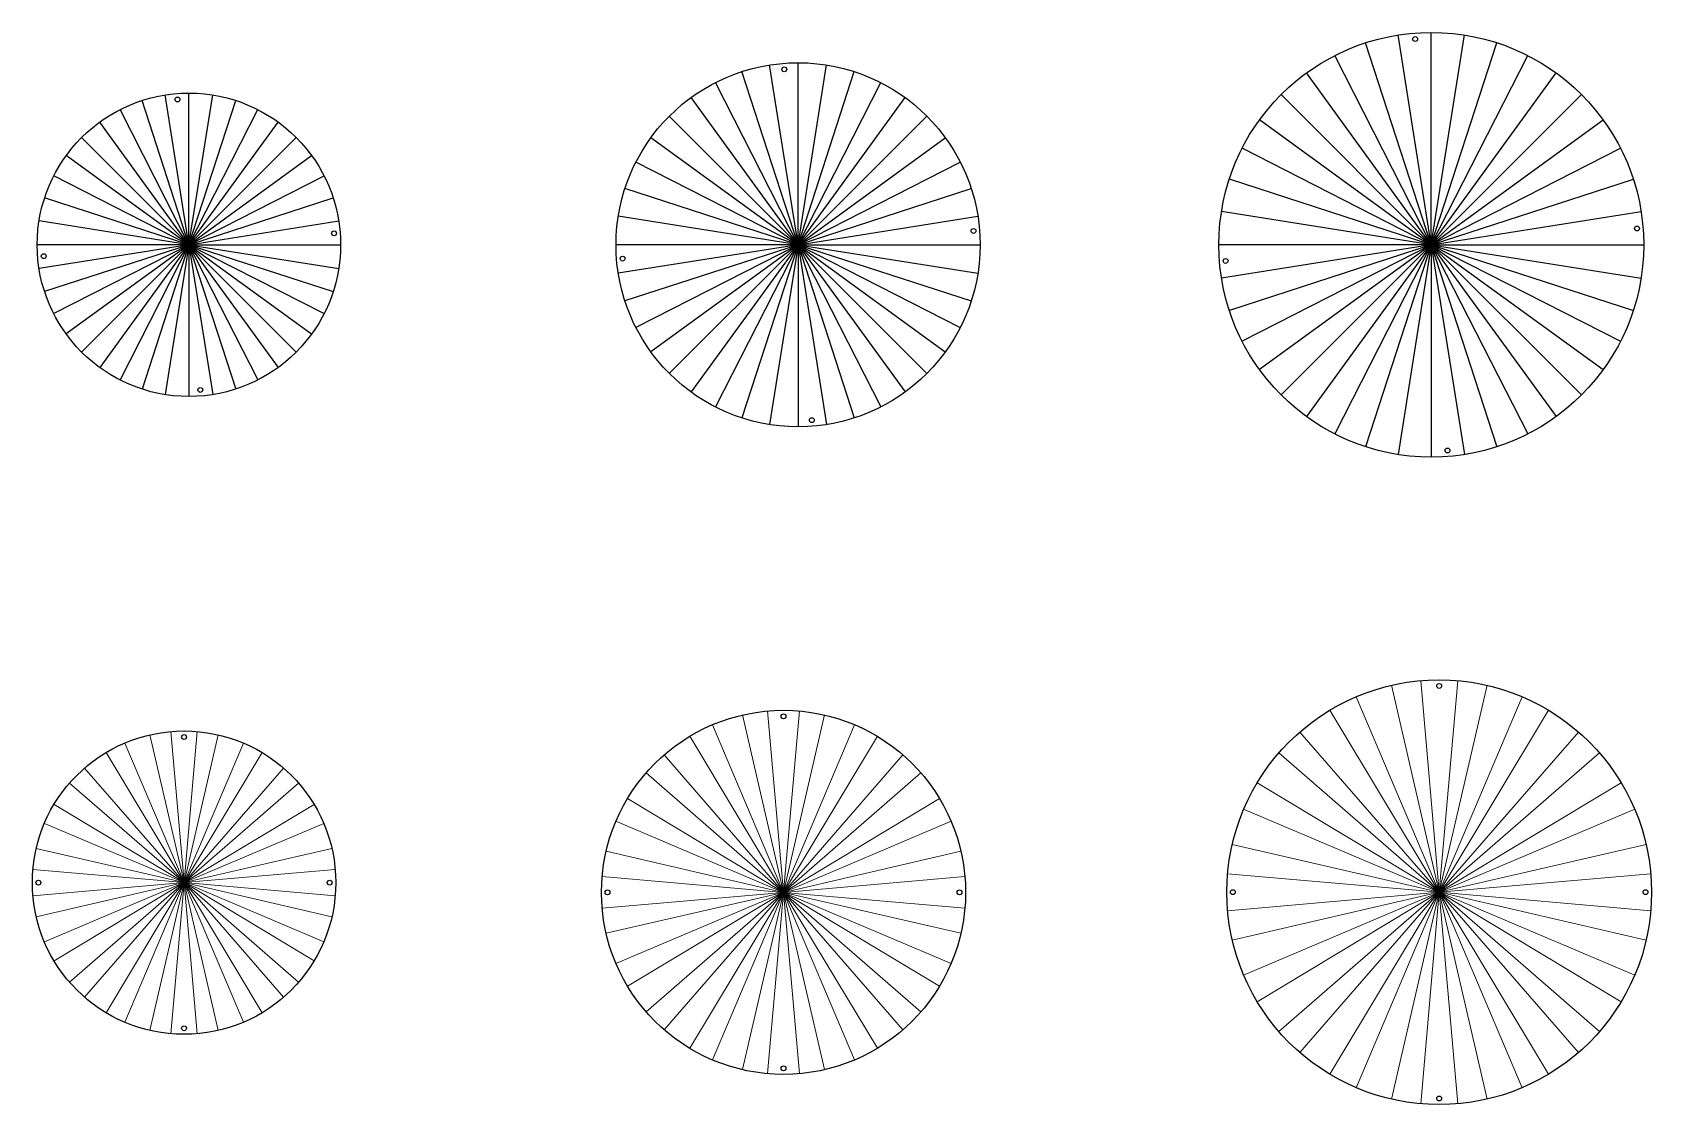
# Model space of a CAD drawing. Header units: millimetres. Extents: x 1387 to 1520, y 1679 to 1767.
import ezdxf

# ---------------------------------------------------------------- set-up
doc = ezdxf.new("R2010")
doc.units = ezdxf.units.MM
for name, color, linetype in [('Cut', 4, 'Continuous'), ('M Folds', 2, 'Continuous'), ('V Folds', 5, 'Continuous')]:
    doc.layers.add(name, color=color, linetype=linetype)

msp = doc.modelspace()

# ---------------------------------------------------------------- linework, layer by layer
at = {"layer": 'Cut'}
for centre, radius in [((1502.19, 1749.59), 17.5), ((1500.86, 1766.54), 0.2), ((1450.02, 1749.59), 15), ((1448.88, 1764.05), 0.2), ((1399.83, 1749.59), 12.5), ((1399.83, 1749.59), 12.5), ((1398.89, 1761.56), 0.2), ((1411.79, 1750.53), 0.2), ((1464.47, 1750.73), 0.2), ((1519.14, 1750.93), 0.2), ((1387.87, 1748.65), 0.2), ((1435.56, 1748.45), 0.2), ((1485.24, 1748.26), 0.2), ((1400.77, 1737.63), 0.2), ((1451.15, 1735.14), 0.2), ((1503.53, 1732.64), 0.2), ((1502.84, 1696.24), 17.5), ((1502.84, 1713.24), 0.2), ((1448.82, 1696.23), 15), ((1448.82, 1710.73), 0.2), ((1399.43, 1697.03), 12.5), ((1399.43, 1709.03), 0.2), ((1387.43, 1697.03), 0.2), ((1411.43, 1697.03), 0.2), ((1434.32, 1696.23), 0.2), ((1463.32, 1696.23), 0.2), ((1485.84, 1696.24), 0.2), ((1519.84, 1696.24), 0.2), ((1399.43, 1685.03), 0.2), ((1448.82, 1681.73), 0.2), ((1502.84, 1679.24), 0.2)]:
    msp.add_circle(centre, radius, dxfattribs=at)
at = {"layer": 'M Folds'}
for p, q in [((1502.19, 1749.59), (1499.45, 1766.88)), ((1502.19, 1749.59), (1504.93, 1766.88)), ((1502.19, 1749.59), (1494.25, 1765.18)), ((1502.19, 1749.59), (1510.14, 1765.18)), ((1450.02, 1749.59), (1447.67, 1764.41)), ((1450.02, 1749.59), (1452.36, 1764.41)), ((1450.02, 1749.59), (1443.21, 1762.96)), ((1450.02, 1749.59), (1456.83, 1762.96)), ((1399.83, 1749.59), (1397.88, 1761.94)), ((1399.83, 1749.59), (1401.79, 1761.94)), ((1502.19, 1749.59), (1489.82, 1761.97)), ((1502.19, 1749.59), (1514.57, 1761.97)), ((1399.83, 1749.59), (1394.16, 1760.73)), ((1399.83, 1749.59), (1405.51, 1760.73)), ((1450.02, 1749.59), (1439.41, 1760.2)), ((1450.02, 1749.59), (1460.62, 1760.2)), ((1399.83, 1749.59), (1390.99, 1758.43)), ((1399.83, 1749.59), (1408.67, 1758.43)), ((1502.19, 1749.59), (1486.6, 1757.54)), ((1502.19, 1749.59), (1517.78, 1757.54)), ((1450.02, 1749.59), (1436.65, 1756.4)), ((1450.02, 1749.59), (1463.38, 1756.4)), ((1399.83, 1749.59), (1388.69, 1755.27)), ((1399.83, 1749.59), (1410.97, 1755.27)), ((1450.02, 1749.59), (1435.2, 1751.94)), ((1450.02, 1749.59), (1464.83, 1751.94)), ((1502.19, 1749.59), (1484.91, 1752.33)), ((1502.19, 1749.59), (1519.48, 1752.33)), ((1399.83, 1749.59), (1387.49, 1751.55)), ((1399.83, 1749.59), (1412.18, 1751.55)), ((1399.83, 1749.59), (1387.49, 1747.64)), ((1399.83, 1749.59), (1388.69, 1743.92)), ((1399.83, 1749.59), (1390.99, 1740.75)), ((1399.83, 1749.59), (1394.16, 1738.45)), ((1399.83, 1749.59), (1397.88, 1737.25)), ((1399.83, 1749.59), (1401.79, 1737.25)), ((1399.83, 1749.59), (1405.51, 1738.45)), ((1399.83, 1749.59), (1408.67, 1740.75)), ((1399.83, 1749.59), (1410.97, 1743.92)), ((1399.83, 1749.59), (1412.18, 1747.64)), ((1450.02, 1749.59), (1435.2, 1747.25)), ((1450.02, 1749.59), (1436.65, 1742.78)), ((1450.02, 1749.59), (1439.41, 1738.99)), ((1450.02, 1749.59), (1443.21, 1736.23)), ((1450.02, 1749.59), (1447.67, 1734.78)), ((1450.02, 1749.59), (1452.36, 1734.78)), ((1450.02, 1749.59), (1456.83, 1736.23)), ((1450.02, 1749.59), (1460.62, 1738.99)), ((1450.02, 1749.59), (1463.38, 1742.78)), ((1450.02, 1749.59), (1464.83, 1747.25)), ((1502.19, 1749.59), (1484.91, 1746.85)), ((1502.19, 1749.59), (1486.6, 1741.65)), ((1502.19, 1749.59), (1489.82, 1737.22)), ((1502.19, 1749.59), (1494.25, 1734)), ((1502.19, 1749.59), (1499.45, 1732.31)), ((1502.19, 1749.59), (1504.93, 1732.31)), ((1502.19, 1749.59), (1510.14, 1734)), ((1502.19, 1749.59), (1514.57, 1737.22)), ((1502.19, 1749.59), (1517.78, 1741.65)), ((1502.19, 1749.59), (1519.48, 1746.85))]:
    msp.add_line(p, q, dxfattribs=at)
at = {"layer": 'M Folds', "lineweight": 0}
for points in [[(1502.84, 1696.24), (1498.9, 1713.29)], [(1502.84, 1696.24), (1506.78, 1713.29)], [(1502.84, 1696.24), (1496, 1712.35)], [(1502.84, 1696.24), (1509.68, 1712.35)], [(1448.82, 1696.23), (1445.45, 1710.85)], [(1448.82, 1696.23), (1452.2, 1710.85)], [(1399.43, 1697.03), (1396.62, 1709.21)], [(1399.43, 1697.03), (1402.25, 1709.21)], [(1448.82, 1696.23), (1442.96, 1710.04)], [(1448.82, 1696.23), (1454.68, 1710.04)], [(1399.43, 1697.03), (1394.55, 1708.53)], [(1399.43, 1697.03), (1404.32, 1708.53)], [(1502.84, 1696.24), (1489.63, 1707.72)], [(1502.84, 1696.24), (1516.05, 1707.72)], [(1399.43, 1697.03), (1390, 1705.23)], [(1399.43, 1697.03), (1408.87, 1705.23)], [(1448.82, 1696.23), (1437.5, 1706.07)], [(1448.82, 1696.23), (1460.14, 1706.07)], [(1502.84, 1696.24), (1487.84, 1705.25)], [(1502.84, 1696.24), (1517.84, 1705.25)], [(1448.82, 1696.23), (1435.96, 1703.96)], [(1448.82, 1696.23), (1461.68, 1703.96)], [(1399.43, 1697.03), (1388.72, 1703.46)], [(1399.43, 1697.03), (1410.15, 1703.46)], [(1399.43, 1697.03), (1386.98, 1698.12)], [(1399.43, 1697.03), (1386.98, 1695.94)], [(1399.43, 1697.03), (1388.72, 1690.59)], [(1399.43, 1697.03), (1390, 1688.83)], [(1399.43, 1697.03), (1394.55, 1685.52)], [(1399.43, 1697.03), (1396.62, 1684.85)], [(1399.43, 1697.03), (1411.89, 1698.12)], [(1399.43, 1697.03), (1411.89, 1695.94)], [(1399.43, 1697.03), (1402.25, 1684.85)], [(1399.43, 1697.03), (1404.32, 1685.52)], [(1399.43, 1697.03), (1408.87, 1688.83)], [(1399.43, 1697.03), (1410.15, 1690.59)], [(1448.82, 1696.23), (1433.88, 1697.54)], [(1448.82, 1696.23), (1463.76, 1697.54)], [(1502.84, 1696.24), (1485.41, 1697.76)], [(1502.84, 1696.24), (1520.27, 1697.76)], [(1448.82, 1696.23), (1433.88, 1694.93)], [(1448.82, 1696.23), (1435.96, 1688.51)], [(1448.82, 1696.23), (1437.5, 1686.39)], [(1448.82, 1696.23), (1442.96, 1682.43)], [(1448.82, 1696.23), (1445.45, 1681.62)], [(1448.82, 1696.23), (1463.76, 1694.93)], [(1448.82, 1696.23), (1452.2, 1681.62)], [(1448.82, 1696.23), (1454.68, 1682.43)], [(1448.82, 1696.23), (1460.14, 1686.39)], [(1448.82, 1696.23), (1461.68, 1688.51)], [(1502.84, 1696.24), (1485.41, 1694.71)], [(1502.84, 1696.24), (1487.84, 1687.22)], [(1502.84, 1696.24), (1489.63, 1684.76)], [(1502.84, 1696.24), (1496, 1680.13)], [(1502.84, 1696.24), (1498.9, 1679.19)], [(1502.84, 1696.24), (1520.27, 1694.71)], [(1502.84, 1696.24), (1506.78, 1679.19)], [(1502.84, 1696.24), (1509.68, 1680.13)], [(1502.84, 1696.24), (1516.05, 1684.76)], [(1502.84, 1696.24), (1517.84, 1687.22)]]:
    msp.add_lwpolyline(points, dxfattribs=at)
at = {"layer": 'V Folds'}
for p, q in [((1502.19, 1749.59), (1502.19, 1767.09)), ((1502.19, 1749.59), (1496.78, 1766.24)), ((1502.19, 1749.59), (1507.6, 1766.24)), ((1450.02, 1749.59), (1445.38, 1763.86)), ((1450.02, 1749.59), (1450.02, 1764.59)), ((1450.02, 1749.59), (1454.65, 1763.86)), ((1502.19, 1749.59), (1491.91, 1763.75)), ((1502.19, 1749.59), (1512.48, 1763.75)), ((1399.83, 1749.59), (1395.97, 1761.48)), ((1399.83, 1749.59), (1399.83, 1762.09)), ((1399.83, 1749.59), (1403.69, 1761.48)), ((1450.02, 1749.59), (1441.2, 1761.73)), ((1450.02, 1749.59), (1458.83, 1761.73)), ((1399.83, 1749.59), (1392.48, 1759.7)), ((1399.83, 1749.59), (1407.18, 1759.7)), ((1502.19, 1749.59), (1488.03, 1759.88)), ((1502.19, 1749.59), (1516.35, 1759.88)), ((1450.02, 1749.59), (1437.88, 1758.41)), ((1450.02, 1749.59), (1462.15, 1758.41)), ((1399.83, 1749.59), (1389.72, 1756.94)), ((1399.83, 1749.59), (1409.94, 1756.94)), ((1502.19, 1749.59), (1485.55, 1755)), ((1502.19, 1749.59), (1518.84, 1755)), ((1399.83, 1749.59), (1387.94, 1753.45)), ((1399.83, 1749.59), (1411.72, 1753.45)), ((1450.02, 1749.59), (1435.75, 1754.23)), ((1450.02, 1749.59), (1464.28, 1754.23)), ((1399.83, 1749.59), (1387.33, 1749.59)), ((1399.83, 1749.59), (1387.94, 1745.73)), ((1399.83, 1749.59), (1389.72, 1742.24)), ((1399.83, 1749.59), (1392.48, 1739.48)), ((1399.83, 1749.59), (1395.97, 1737.7)), ((1399.83, 1749.59), (1399.83, 1737.09)), ((1399.83, 1749.59), (1403.69, 1737.7)), ((1399.83, 1749.59), (1407.18, 1739.48)), ((1399.83, 1749.59), (1409.94, 1742.24)), ((1399.83, 1749.59), (1411.72, 1745.73)), ((1399.83, 1749.59), (1412.33, 1749.59)), ((1450.02, 1749.59), (1435.02, 1749.59)), ((1450.02, 1749.59), (1435.75, 1744.96)), ((1450.02, 1749.59), (1437.88, 1740.78)), ((1450.02, 1749.59), (1441.2, 1737.46)), ((1450.02, 1749.59), (1445.38, 1735.33)), ((1450.02, 1749.59), (1465.02, 1749.59)), ((1450.02, 1749.59), (1450.02, 1734.59)), ((1450.02, 1749.59), (1454.65, 1735.33)), ((1450.02, 1749.59), (1458.83, 1737.46)), ((1450.02, 1749.59), (1462.15, 1740.78)), ((1450.02, 1749.59), (1464.28, 1744.96)), ((1502.19, 1749.59), (1484.69, 1749.59)), ((1502.19, 1749.59), (1485.55, 1744.18)), ((1502.19, 1749.59), (1488.03, 1739.31)), ((1502.19, 1749.59), (1491.91, 1735.43)), ((1502.19, 1749.59), (1496.78, 1732.95)), ((1502.19, 1749.59), (1519.69, 1749.59)), ((1502.19, 1749.59), (1502.19, 1732.09)), ((1502.19, 1749.59), (1507.6, 1732.95)), ((1502.19, 1749.59), (1512.48, 1735.43)), ((1502.19, 1749.59), (1516.35, 1739.31)), ((1502.19, 1749.59), (1518.84, 1744.18))]:
    msp.add_line(p, q, dxfattribs=at)
at = {"layer": 'V Folds', "lineweight": 0}
for points in [[(1502.84, 1696.24), (1501.32, 1713.67)], [(1502.84, 1696.24), (1504.37, 1713.67)], [(1448.82, 1696.23), (1447.51, 1711.18)], [(1448.82, 1696.23), (1450.13, 1711.18)], [(1502.84, 1696.24), (1493.83, 1711.24)], [(1502.84, 1696.24), (1511.85, 1711.24)], [(1399.43, 1697.03), (1398.34, 1709.48)], [(1399.43, 1697.03), (1400.52, 1709.48)], [(1448.82, 1696.23), (1441.1, 1709.09)], [(1448.82, 1696.23), (1456.55, 1709.09)], [(1502.84, 1696.24), (1491.36, 1709.44)], [(1502.84, 1696.24), (1514.32, 1709.44)], [(1399.43, 1697.03), (1393, 1707.74)], [(1399.43, 1697.03), (1405.87, 1707.74)], [(1399.43, 1697.03), (1391.23, 1706.46)], [(1399.43, 1697.03), (1407.63, 1706.46)], [(1448.82, 1696.23), (1438.98, 1707.55)], [(1448.82, 1696.23), (1458.66, 1707.55)], [(1502.84, 1696.24), (1486.73, 1703.08)], [(1502.84, 1696.24), (1518.95, 1703.08)], [(1399.43, 1697.03), (1387.93, 1701.91)], [(1399.43, 1697.03), (1410.94, 1701.91)], [(1448.82, 1696.23), (1435.01, 1702.09)], [(1448.82, 1696.23), (1462.63, 1702.09)], [(1399.43, 1697.03), (1387.25, 1699.84)], [(1399.43, 1697.03), (1411.61, 1699.84)], [(1502.84, 1696.24), (1485.79, 1700.17)], [(1502.84, 1696.24), (1519.89, 1700.17)], [(1448.82, 1696.23), (1434.21, 1699.61)], [(1448.82, 1696.23), (1463.44, 1699.61)], [(1399.43, 1697.03), (1387.25, 1694.21)], [(1399.43, 1697.03), (1387.93, 1692.14)], [(1399.43, 1697.03), (1391.23, 1687.59)], [(1399.43, 1697.03), (1393, 1686.31)], [(1399.43, 1697.03), (1398.34, 1684.57)], [(1399.43, 1697.03), (1400.52, 1684.57)], [(1399.43, 1697.03), (1405.87, 1686.31)], [(1399.43, 1697.03), (1407.63, 1687.59)], [(1399.43, 1697.03), (1410.94, 1692.14)], [(1399.43, 1697.03), (1411.61, 1694.21)], [(1448.82, 1696.23), (1434.21, 1692.86)], [(1448.82, 1696.23), (1435.01, 1690.37)], [(1448.82, 1696.23), (1438.98, 1684.91)], [(1448.82, 1696.23), (1441.1, 1683.38)], [(1448.82, 1696.23), (1447.51, 1681.29)], [(1448.82, 1696.23), (1450.13, 1681.29)], [(1448.82, 1696.23), (1456.55, 1683.38)], [(1448.82, 1696.23), (1458.66, 1684.91)], [(1448.82, 1696.23), (1462.63, 1690.37)], [(1448.82, 1696.23), (1463.44, 1692.86)], [(1502.84, 1696.24), (1485.79, 1692.3)], [(1502.84, 1696.24), (1486.73, 1689.4)], [(1502.84, 1696.24), (1491.36, 1683.03)], [(1502.84, 1696.24), (1493.83, 1681.24)], [(1502.84, 1696.24), (1501.32, 1678.8)], [(1502.84, 1696.24), (1504.37, 1678.8)], [(1502.84, 1696.24), (1511.85, 1681.24)], [(1502.84, 1696.24), (1514.32, 1683.03)], [(1502.84, 1696.24), (1518.95, 1689.4)], [(1502.84, 1696.24), (1519.89, 1692.3)]]:
    msp.add_lwpolyline(points, dxfattribs=at)

doc.saveas('drawing.dxf')
